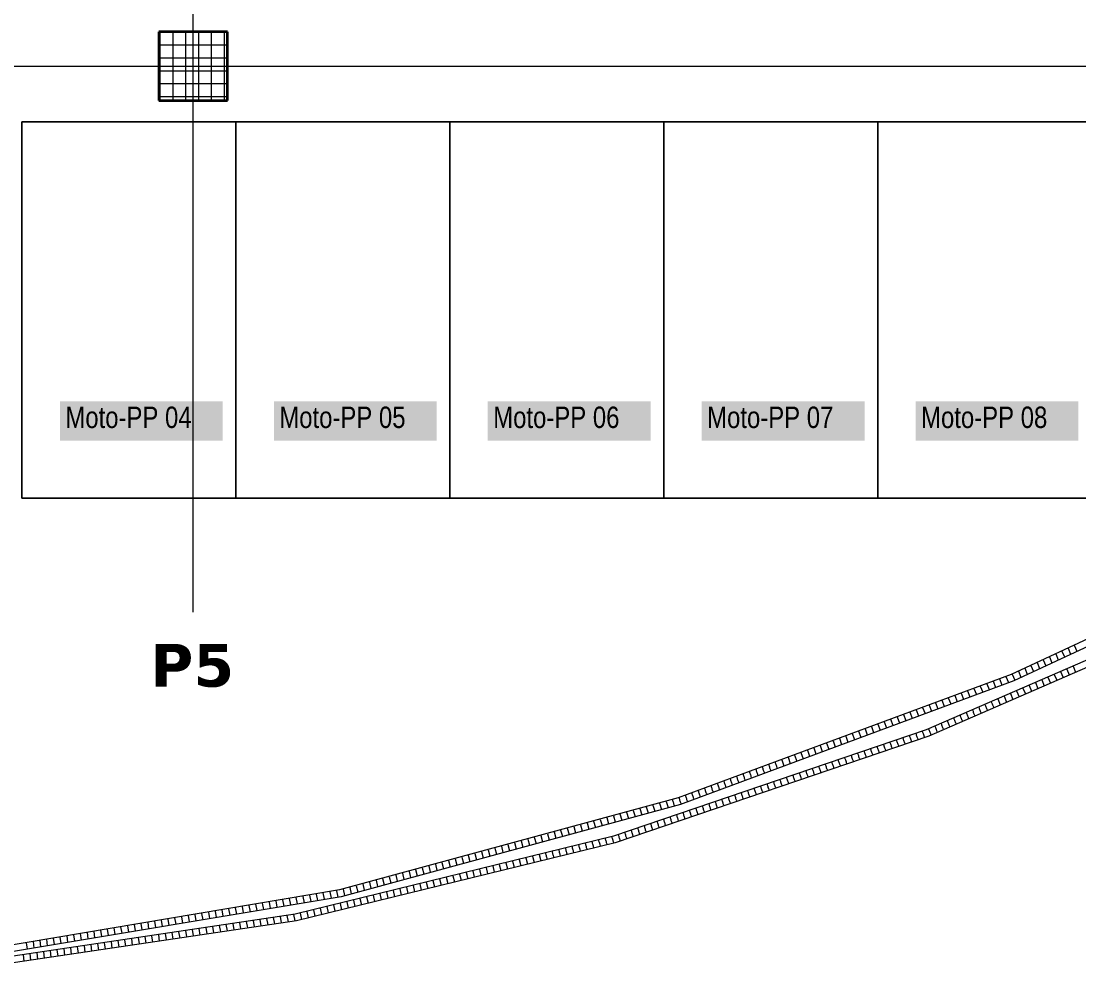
# Model space of a CAD drawing. Extents: x -882 to 613, y -179 to 366.
# Drawn here: x -302.5 to -178.9, y 67.9 to 178.6 of the extents above; entities that cross this region are included whole.
import ezdxf
from ezdxf.lldxf.tags import DXFTag

# ---------------------------------------------------------------- set-up
doc = ezdxf.new("R2010")
doc.units = 0
doc.layers.get('0').update_dxf_attribs({"lineweight": 13})
for name, color, linetype, lineweight in [('C-PRKG-____-IDEN', 7, 'Continuous', 5), ('C-PRKG-____-OTLN', 7, 'Continuous', 9), ('S-COLS-____-MCUT', 7, 'Continuous', 35), ('S-COLS-____-OTLN', 7, 'Continuous', 9), ('S-GRID-____-OTLN', 7, 'Continuous', 5)]:
    doc.layers.add(name, color=color, linetype=linetype, lineweight=lineweight)
doc.layers.add('EL01_WAN_Röhre', color=7, linetype='Continuous', lineweight=13, true_color=0xff6666)
doc.layers.add('S-GRID-____-IDEN', color=7, linetype='Continuous', lineweight=9, true_color=0x5555aa)
doc.styles.get("Standard").update_dxf_attribs({"font": 'arial.ttf'})
tags = doc.linetypes.add('_Rasterlinie_', pattern=[0.375, 0.2, -0.05, 0.075, -0.05]).pattern_tags.tags
tags[10:11] = [DXFTag(74, 4), DXFTag(75, 0), DXFTag(340, '0'), DXFTag(46, 1.0), DXFTag(50, 0.0), DXFTag(44, 0.0), DXFTag(45, 0.0)]
tags[8:9] = [DXFTag(74, 4), DXFTag(75, 0), DXFTag(340, '0'), DXFTag(46, 1.0), DXFTag(50, 0.0), DXFTag(44, 0.0), DXFTag(45, 0.0)]
tags[6:7] = [DXFTag(74, 4), DXFTag(75, 0), DXFTag(340, '0'), DXFTag(46, 1.0), DXFTag(50, 0.0), DXFTag(44, 0.0), DXFTag(45, 0.0)]
tags[4:5] = [DXFTag(74, 4), DXFTag(75, 0), DXFTag(340, '0'), DXFTag(46, 1.0), DXFTag(50, 0.0), DXFTag(44, 0.0), DXFTag(45, 0.0)]

# ---------------------------------------------------------------- blocks, each defined once
blk = doc.blocks.new('Referenz-A0UJ2JE1XE', base_point=(-855.98, -164.75))
at = {"layer": 'C-PRKG-____-IDEN', "color": 7, "linetype": 'Continuous', "ltscale": 0.13, "true_color": 0xffffff}
for points in [[(-297.93, 129.61), (-278.91, 129.61), (-297.93, 134.2)], [(-278.91, 129.61), (-297.93, 134.2), (-278.91, 134.2)], [(-272.93, 129.61), (-253.91, 129.61), (-272.93, 134.2)], [(-253.91, 129.61), (-272.93, 134.2), (-253.91, 134.2)], [(-247.93, 129.61), (-228.91, 129.61), (-247.93, 134.2)], [(-228.91, 129.61), (-247.93, 134.2), (-228.91, 134.2)], [(-222.93, 129.61), (-203.91, 129.61), (-222.93, 134.2)], [(-203.91, 129.61), (-222.93, 134.2), (-203.91, 134.2)], [(-197.93, 129.61), (-178.91, 129.61), (-197.93, 134.2)], [(-178.91, 129.61), (-197.93, 134.2), (-178.91, 134.2)]]:
    blk.add_solid(points, dxfattribs=at)
at = {"layer": 'C-PRKG-____-OTLN', "color": 0, "linetype": 'Continuous', "ltscale": 0.13}
for p, q in [((-277.37, 166.87), (-302.37, 166.87)), ((-302.37, 166.87), (-277.37, 166.87)), ((-302.37, 166.87), (-302.37, 166.86)), ((-302.37, 166.86), (-302.37, 122.87)), ((-277.37, 166.86), (-302.37, 166.86)), ((-302.37, 166.86), (-302.37, 122.87)), ((-302.37, 122.87), (-302.37, 166.86)), ((-252.37, 166.87), (-277.37, 166.87)), ((-277.37, 166.87), (-252.37, 166.87)), ((-277.37, 166.87), (-277.37, 166.86)), ((-277.37, 166.86), (-277.37, 166.87)), ((-277.37, 166.86), (-277.37, 122.87)), ((-252.37, 166.86), (-277.37, 166.86)), ((-277.37, 166.86), (-277.37, 122.87)), ((-277.37, 122.87), (-277.37, 166.86)), ((-277.37, 166.86), (-277.37, 122.87)), ((-277.37, 122.87), (-277.37, 166.86)), ((-277.37, 166.86), (-277.37, 122.87)), ((-227.37, 166.87), (-252.37, 166.87)), ((-252.37, 166.87), (-227.37, 166.87)), ((-252.37, 166.87), (-252.37, 166.86)), ((-252.37, 166.86), (-252.37, 166.87)), ((-252.37, 166.86), (-252.37, 122.87)), ((-227.37, 166.86), (-252.37, 166.86)), ((-252.37, 166.86), (-252.37, 122.87)), ((-252.37, 122.87), (-252.37, 166.86)), ((-252.37, 166.86), (-252.37, 122.87)), ((-252.37, 122.87), (-252.37, 166.86)), ((-252.37, 166.86), (-252.37, 122.87)), ((-202.37, 166.87), (-227.37, 166.87)), ((-227.37, 166.87), (-202.37, 166.87)), ((-227.37, 166.87), (-227.37, 166.86)), ((-227.37, 166.86), (-227.37, 166.87)), ((-227.37, 166.86), (-227.37, 122.87)), ((-202.37, 166.86), (-227.37, 166.86)), ((-227.37, 166.86), (-227.37, 122.87)), ((-227.37, 122.87), (-227.37, 166.86)), ((-227.37, 166.86), (-227.37, 122.87)), ((-227.37, 122.87), (-227.37, 166.86)), ((-227.37, 166.86), (-227.37, 122.87)), ((-177.37, 166.87), (-202.37, 166.87)), ((-202.37, 166.87), (-177.37, 166.87)), ((-202.37, 166.87), (-202.37, 166.86)), ((-202.37, 166.86), (-202.37, 166.87)), ((-202.37, 166.86), (-202.37, 122.87)), ((-177.37, 166.86), (-202.37, 166.86)), ((-202.37, 166.86), (-202.37, 122.87)), ((-202.37, 122.87), (-202.37, 166.86)), ((-202.37, 166.86), (-202.37, 122.87)), ((-202.37, 122.87), (-202.37, 166.86)), ((-202.37, 166.86), (-202.37, 122.87)), ((-277.37, 122.87), (-302.37, 122.87)), ((-302.37, 122.87), (-277.37, 122.87)), ((-277.37, 122.87), (-302.37, 122.87)), ((-302.37, 122.87), (-302.37, 122.87)), ((-252.37, 122.87), (-277.37, 122.87)), ((-277.37, 122.87), (-252.37, 122.87)), ((-252.37, 122.87), (-277.37, 122.87)), ((-277.37, 122.87), (-277.37, 122.87)), ((-277.37, 122.87), (-277.37, 122.87)), ((-227.37, 122.87), (-252.37, 122.87)), ((-252.37, 122.87), (-227.37, 122.87)), ((-227.37, 122.87), (-252.37, 122.87)), ((-252.37, 122.87), (-252.37, 122.87)), ((-252.37, 122.87), (-252.37, 122.87)), ((-202.37, 122.87), (-227.37, 122.87)), ((-227.37, 122.87), (-202.37, 122.87)), ((-202.37, 122.87), (-227.37, 122.87)), ((-227.37, 122.87), (-227.37, 122.87)), ((-227.37, 122.87), (-227.37, 122.87)), ((-177.37, 122.87), (-202.37, 122.87)), ((-202.37, 122.87), (-177.37, 122.87)), ((-177.37, 122.87), (-202.37, 122.87)), ((-202.37, 122.87), (-202.37, 122.87)), ((-202.37, 122.87), (-202.37, 122.87))]:
    blk.add_line(p, q, dxfattribs=at)
at = {"layer": 'S-COLS-____-MCUT', "color": 0, "linetype": 'Continuous', "ltscale": 0.35}
for p, q in [((-278.37, 177.36), (-286.37, 177.36)), ((-286.37, 177.36), (-286.37, 169.36)), ((-278.37, 169.36), (-278.37, 177.36)), ((-286.37, 169.36), (-278.37, 169.36))]:
    blk.add_line(p, q, dxfattribs=at)
at = {"layer": 'S-COLS-____-OTLN', "color": 0, "linetype": 'Continuous', "ltscale": 0.13}
for p, q in [((-286.37, 177.33), (-278.37, 177.33)), ((-286.21, 169.36), (-286.21, 177.36)), ((-284.71, 169.36), (-284.71, 177.36)), ((-283.21, 169.36), (-283.21, 177.36)), ((-281.71, 169.36), (-281.71, 177.36)), ((-280.21, 169.36), (-280.21, 177.36)), ((-278.71, 169.36), (-278.71, 177.36)), ((-286.37, 175.83), (-278.37, 175.83)), ((-286.37, 174.33), (-278.37, 174.33)), ((-286.37, 172.83), (-278.37, 172.83)), ((-286.37, 171.33), (-278.37, 171.33)), ((-286.37, 169.83), (-278.37, 169.83))]:
    blk.add_line(p, q, dxfattribs=at)
at = {"layer": 'S-GRID-____-OTLN', "color": 0, "linetype": '_Rasterlinie_', "ltscale": 0.13}
for p, q in [((-282.37, 109.57), (-282.37, 354.65)), ((-855.98, 173.36), (368.1, 173.36))]:
    blk.add_line(p, q, dxfattribs=at)
at = {"layer": 'C-PRKG-____-IDEN', "color": 0, "linetype": 'Continuous', "ltscale": 0.13, "char_height": 2.5, "attachment_point": 1}
for s, insert in [('{\\W0.8;\\fArial;Moto-PP 04}', (-297.3, 133.58)), ('{\\W0.8;\\fArial;Moto-PP 05}', (-272.3, 133.58)), ('{\\W0.8;\\fArial;Moto-PP 06}', (-247.3, 133.58)), ('{\\W0.8;\\fArial;Moto-PP 07}', (-222.3, 133.58)), ('{\\W0.8;\\fArial;Moto-PP 08}', (-197.3, 133.58))]:
    blk.add_mtext(s, dxfattribs=dict(at, insert=insert))
at = {"layer": 'S-GRID-____-IDEN', "color": 0, "linetype": 'Continuous', "lineweight": 5, "ltscale": 0.13, "insert": (-287.37, 105.86), "char_height": 5, "attachment_point": 1}
blk.add_mtext('{\\fVerdana|b1|i0;P5}', dxfattribs=at)
blk = doc.blocks.new('Flexrohr-A0UJ2JGBXE', base_point=(-346.19, 65.98))
at = {"color": 0, "linetype": 'ByBlock', "lineweight": -2, "ltscale": 0.13}
for p, q in [((-160.9, 111.37), (-196.7, 95.81)), ((-160.56, 110.65), (-196.41, 95.06)), ((-181.01, 102.61), (-180.71, 101.92)), ((-180.28, 102.92), (-179.98, 102.23)), ((-179.54, 103.24), (-179.24, 102.55)), ((-183.2, 101.65), (-182.91, 100.96)), ((-182.47, 101.97), (-182.18, 101.28)), ((-181.74, 102.29), (-181.44, 101.6)), ((-186.13, 100.38), (-185.84, 99.68)), ((-185.4, 100.7), (-185.11, 100)), ((-184.67, 101.01), (-184.38, 100.32)), ((-183.94, 101.33), (-183.64, 100.64)), ((-189.05, 99.05), (-189.07, 99.1)), ((-189.03, 98.98), (-189.05, 99.05)), ((-189, 98.9), (-189.03, 98.98)), ((-188.96, 98.8), (-189, 98.9)), ((-188.33, 99.42), (-188.04, 98.73)), ((-187.6, 99.74), (-187.31, 99.05)), ((-186.86, 100.06), (-186.58, 99.36)), ((-191.98, 97.78), (-192, 97.83)), ((-191.96, 97.71), (-191.98, 97.78)), ((-191.93, 97.62), (-191.96, 97.71)), ((-191.25, 98.1), (-191.26, 98.15)), ((-191.23, 98.03), (-191.25, 98.1)), ((-191.19, 97.94), (-191.23, 98.03)), ((-191.16, 97.84), (-191.19, 97.94)), ((-191.12, 97.74), (-191.16, 97.84)), ((-191.08, 97.65), (-191.12, 97.74)), ((-190.52, 98.42), (-190.53, 98.46)), ((-190.49, 98.35), (-190.52, 98.42)), ((-190.46, 98.26), (-190.49, 98.35)), ((-190.42, 98.16), (-190.46, 98.26)), ((-190.38, 98.06), (-190.42, 98.16)), ((-190.34, 97.96), (-190.38, 98.06)), ((-190.31, 97.88), (-190.34, 97.96)), ((-190.27, 97.81), (-190.31, 97.88)), ((-190.25, 97.77), (-190.27, 97.81)), ((-189.79, 98.73), (-189.8, 98.78)), ((-189.76, 98.66), (-189.79, 98.73)), ((-189.73, 98.58), (-189.76, 98.66)), ((-189.69, 98.48), (-189.73, 98.58)), ((-189.65, 98.38), (-189.69, 98.48)), ((-189.61, 98.28), (-189.65, 98.38)), ((-189.57, 98.2), (-189.61, 98.28)), ((-189.54, 98.13), (-189.57, 98.2)), ((-189.52, 98.09), (-189.54, 98.13)), ((-188.92, 98.7), (-188.96, 98.8)), ((-188.88, 98.6), (-188.92, 98.7)), ((-188.84, 98.52), (-188.88, 98.6)), ((-188.81, 98.45), (-188.84, 98.52)), ((-188.78, 98.4), (-188.81, 98.45)), ((-194.91, 96.51), (-194.92, 96.55)), ((-194.89, 96.43), (-194.91, 96.51)), ((-194.86, 96.35), (-194.89, 96.43)), ((-194.18, 96.82), (-194.19, 96.87)), ((-194.16, 96.75), (-194.18, 96.82)), ((-194.12, 96.67), (-194.16, 96.75)), ((-194.09, 96.57), (-194.12, 96.67)), ((-194.05, 96.47), (-194.09, 96.57)), ((-194.01, 96.37), (-194.05, 96.47)), ((-193.45, 97.14), (-193.46, 97.19)), ((-193.42, 97.07), (-193.45, 97.14)), ((-193.39, 96.98), (-193.42, 97.07)), ((-193.35, 96.89), (-193.39, 96.98)), ((-193.31, 96.79), (-193.35, 96.89)), ((-193.28, 96.69), (-193.31, 96.79)), ((-193.24, 96.6), (-193.28, 96.69)), ((-193.21, 96.54), (-193.24, 96.6)), ((-193.18, 96.49), (-193.21, 96.54)), ((-192.71, 97.46), (-192.73, 97.51)), ((-192.69, 97.39), (-192.71, 97.46)), ((-192.66, 97.3), (-192.69, 97.39)), ((-192.62, 97.21), (-192.66, 97.3)), ((-192.58, 97.1), (-192.62, 97.21)), ((-192.54, 97.01), (-192.58, 97.1)), ((-192.51, 96.92), (-192.54, 97.01)), ((-192.47, 96.86), (-192.51, 96.92)), ((-192.45, 96.81), (-192.47, 96.86)), ((-191.89, 97.52), (-191.93, 97.62)), ((-191.85, 97.42), (-191.89, 97.52)), ((-191.81, 97.33), (-191.85, 97.42)), ((-191.77, 97.24), (-191.81, 97.33)), ((-191.74, 97.17), (-191.77, 97.24)), ((-191.72, 97.13), (-191.74, 97.17)), ((-191.04, 97.56), (-191.08, 97.65)), ((-191.01, 97.49), (-191.04, 97.56)), ((-190.98, 97.45), (-191.01, 97.49)), ((-196.7, 95.81), (-233.26, 83.38)), ((-197.88, 95.33), (-197.89, 95.38)), ((-197.85, 95.26), (-197.88, 95.33)), ((-197.82, 95.17), (-197.85, 95.26)), ((-197.12, 95.59), (-197.14, 95.63)), ((-197.1, 95.51), (-197.12, 95.59)), ((-197.07, 95.43), (-197.1, 95.51)), ((-197.03, 95.33), (-197.07, 95.43)), ((-196.99, 95.23), (-197.03, 95.33)), ((-196.95, 95.13), (-196.99, 95.23)), ((-196.38, 95.87), (-196.39, 95.92)), ((-196.35, 95.8), (-196.38, 95.87)), ((-196.32, 95.71), (-196.35, 95.8)), ((-196.29, 95.61), (-196.32, 95.71)), ((-196.25, 95.51), (-196.29, 95.61)), ((-196.21, 95.41), (-196.25, 95.51)), ((-196.17, 95.33), (-196.21, 95.41)), ((-196.14, 95.26), (-196.17, 95.33)), ((-196.12, 95.22), (-196.14, 95.26)), ((-195.64, 96.19), (-195.66, 96.24)), ((-195.62, 96.12), (-195.64, 96.19)), ((-195.59, 96.03), (-195.62, 96.12)), ((-195.55, 95.93), (-195.59, 96.03)), ((-195.51, 95.83), (-195.55, 95.93)), ((-195.47, 95.73), (-195.51, 95.83)), ((-195.44, 95.65), (-195.47, 95.73)), ((-195.41, 95.58), (-195.44, 95.65)), ((-195.38, 95.54), (-195.41, 95.58)), ((-194.82, 96.25), (-194.86, 96.35)), ((-194.78, 96.15), (-194.82, 96.25)), ((-194.74, 96.05), (-194.78, 96.15)), ((-194.7, 95.97), (-194.74, 96.05)), ((-194.67, 95.9), (-194.7, 95.97)), ((-194.65, 95.85), (-194.67, 95.9)), ((-193.97, 96.29), (-194.01, 96.37)), ((-193.94, 96.22), (-193.97, 96.29)), ((-193.92, 96.17), (-193.94, 96.22)), ((-196.41, 95.06), (-233.03, 82.61)), ((-201.66, 94.04), (-201.67, 94.09)), ((-201.63, 93.97), (-201.66, 94.04)), ((-201.6, 93.89), (-201.63, 93.97)), ((-200.9, 94.3), (-200.91, 94.35)), ((-200.88, 94.23), (-200.9, 94.3)), ((-200.85, 94.14), (-200.88, 94.23)), ((-200.81, 94.04), (-200.85, 94.14)), ((-200.77, 93.94), (-200.81, 94.04)), ((-200.74, 93.85), (-200.77, 93.94)), ((-200.14, 94.56), (-200.16, 94.61)), ((-200.12, 94.49), (-200.14, 94.56)), ((-200.09, 94.4), (-200.12, 94.49)), ((-200.06, 94.3), (-200.09, 94.4)), ((-200.02, 94.2), (-200.06, 94.3)), ((-199.98, 94.1), (-200.02, 94.2)), ((-199.94, 94.02), (-199.98, 94.1)), ((-199.91, 93.95), (-199.94, 94.02)), ((-199.89, 93.9), (-199.91, 93.95)), ((-199.39, 94.82), (-199.4, 94.86)), ((-199.37, 94.74), (-199.39, 94.82)), ((-199.34, 94.66), (-199.37, 94.74)), ((-199.3, 94.56), (-199.34, 94.66)), ((-199.26, 94.46), (-199.3, 94.56)), ((-199.22, 94.36), (-199.26, 94.46)), ((-199.19, 94.27), (-199.22, 94.36)), ((-199.16, 94.21), (-199.19, 94.27)), ((-199.14, 94.16), (-199.16, 94.21)), ((-198.63, 95.07), (-198.65, 95.12)), ((-198.61, 95), (-198.63, 95.07)), ((-198.58, 94.91), (-198.61, 95)), ((-198.54, 94.82), (-198.58, 94.91)), ((-198.51, 94.71), (-198.54, 94.82)), ((-198.47, 94.62), (-198.51, 94.71)), ((-198.43, 94.53), (-198.47, 94.62)), ((-198.4, 94.46), (-198.43, 94.53)), ((-198.38, 94.42), (-198.4, 94.46)), ((-197.79, 95.07), (-197.82, 95.17)), ((-197.75, 94.97), (-197.79, 95.07)), ((-197.71, 94.87), (-197.75, 94.97)), ((-197.67, 94.79), (-197.71, 94.87)), ((-197.64, 94.72), (-197.67, 94.79)), ((-197.62, 94.68), (-197.64, 94.72)), ((-196.92, 95.05), (-196.95, 95.13)), ((-196.89, 94.98), (-196.92, 95.05)), ((-196.86, 94.93), (-196.89, 94.98)), ((-205.43, 92.76), (-205.45, 92.81)), ((-205.41, 92.69), (-205.43, 92.76)), ((-204.68, 93.02), (-204.69, 93.07)), ((-204.66, 92.95), (-204.68, 93.02)), ((-204.63, 92.86), (-204.66, 92.95)), ((-204.59, 92.76), (-204.63, 92.86)), ((-204.56, 92.66), (-204.59, 92.76)), ((-203.92, 93.27), (-203.94, 93.32)), ((-203.9, 93.2), (-203.92, 93.27)), ((-203.87, 93.11), (-203.9, 93.2)), ((-203.84, 93.02), (-203.87, 93.11)), ((-203.8, 92.91), (-203.84, 93.02)), ((-203.76, 92.82), (-203.8, 92.91)), ((-203.73, 92.73), (-203.76, 92.82)), ((-203.7, 92.66), (-203.73, 92.73)), ((-203.17, 93.53), (-203.18, 93.58)), ((-203.15, 93.46), (-203.17, 93.53)), ((-203.12, 93.37), (-203.15, 93.46)), ((-203.08, 93.27), (-203.12, 93.37)), ((-203.04, 93.17), (-203.08, 93.27)), ((-203.01, 93.07), (-203.04, 93.17)), ((-202.97, 92.99), (-203.01, 93.07)), ((-202.94, 92.92), (-202.97, 92.99)), ((-202.92, 92.87), (-202.94, 92.92)), ((-202.41, 93.79), (-202.42, 93.84)), ((-202.39, 93.72), (-202.41, 93.79)), ((-202.36, 93.63), (-202.39, 93.72)), ((-202.33, 93.53), (-202.36, 93.63)), ((-202.29, 93.43), (-202.33, 93.53)), ((-202.25, 93.33), (-202.29, 93.43)), ((-202.21, 93.25), (-202.25, 93.33)), ((-202.18, 93.18), (-202.21, 93.25)), ((-202.16, 93.13), (-202.18, 93.18)), ((-201.57, 93.79), (-201.6, 93.89)), ((-201.53, 93.69), (-201.57, 93.79)), ((-201.49, 93.59), (-201.53, 93.69)), ((-201.46, 93.5), (-201.49, 93.59)), ((-201.43, 93.43), (-201.46, 93.5)), ((-201.41, 93.39), (-201.43, 93.43)), ((-200.7, 93.76), (-200.74, 93.85)), ((-200.67, 93.69), (-200.7, 93.76)), ((-200.65, 93.65), (-200.67, 93.69)), ((-209.21, 91.48), (-209.23, 91.53)), ((-209.19, 91.4), (-209.21, 91.48)), ((-208.46, 91.73), (-208.47, 91.78)), ((-208.44, 91.66), (-208.46, 91.73)), ((-208.41, 91.57), (-208.44, 91.66)), ((-208.37, 91.47), (-208.41, 91.57)), ((-208.34, 91.37), (-208.37, 91.47)), ((-207.7, 91.99), (-207.71, 92.04)), ((-207.68, 91.92), (-207.7, 91.99)), ((-207.65, 91.83), (-207.68, 91.92)), ((-207.62, 91.73), (-207.65, 91.83)), ((-207.58, 91.63), (-207.62, 91.73)), ((-207.55, 91.53), (-207.58, 91.63)), ((-207.51, 91.45), (-207.55, 91.53)), ((-206.95, 92.25), (-206.96, 92.3)), ((-206.93, 92.18), (-206.95, 92.25)), ((-206.9, 92.09), (-206.93, 92.18)), ((-206.86, 91.99), (-206.9, 92.09)), ((-206.83, 91.89), (-206.86, 91.99)), ((-206.79, 91.79), (-206.83, 91.89)), ((-206.75, 91.7), (-206.79, 91.79)), ((-206.73, 91.63), (-206.75, 91.7)), ((-206.7, 91.59), (-206.73, 91.63)), ((-206.19, 92.5), (-206.2, 92.55)), ((-206.17, 92.43), (-206.19, 92.5)), ((-206.14, 92.34), (-206.17, 92.43)), ((-206.11, 92.25), (-206.14, 92.34)), ((-206.07, 92.14), (-206.11, 92.25)), ((-206.03, 92.05), (-206.07, 92.14)), ((-206, 91.96), (-206.03, 92.05)), ((-205.97, 91.89), (-206, 91.96)), ((-205.95, 91.85), (-205.97, 91.89)), ((-205.38, 92.6), (-205.41, 92.69)), ((-205.35, 92.5), (-205.38, 92.6)), ((-205.31, 92.4), (-205.35, 92.5)), ((-205.28, 92.3), (-205.31, 92.4)), ((-205.24, 92.22), (-205.28, 92.3)), ((-205.21, 92.15), (-205.24, 92.22)), ((-205.19, 92.1), (-205.21, 92.15)), ((-204.52, 92.56), (-204.56, 92.66)), ((-204.48, 92.47), (-204.52, 92.56)), ((-204.46, 92.41), (-204.48, 92.47)), ((-204.43, 92.36), (-204.46, 92.41)), ((-203.68, 92.62), (-203.7, 92.66)), ((-212.99, 90.19), (-213, 90.24)), ((-212.24, 90.45), (-212.25, 90.5)), ((-212.22, 90.38), (-212.24, 90.45)), ((-212.19, 90.29), (-212.22, 90.38)), ((-212.16, 90.19), (-212.19, 90.29)), ((-211.48, 90.71), (-211.49, 90.75)), ((-211.46, 90.63), (-211.48, 90.71)), ((-211.43, 90.55), (-211.46, 90.63)), ((-211.4, 90.45), (-211.43, 90.55)), ((-211.36, 90.34), (-211.4, 90.45)), ((-211.33, 90.25), (-211.36, 90.34)), ((-211.3, 90.16), (-211.33, 90.25)), ((-210.72, 90.96), (-210.74, 91.01)), ((-210.7, 90.89), (-210.72, 90.96)), ((-210.68, 90.8), (-210.7, 90.89)), ((-210.64, 90.7), (-210.68, 90.8)), ((-210.61, 90.6), (-210.64, 90.7)), ((-210.57, 90.5), (-210.61, 90.6)), ((-210.54, 90.42), (-210.57, 90.5)), ((-210.51, 90.35), (-210.54, 90.42)), ((-210.49, 90.3), (-210.51, 90.35)), ((-209.97, 91.22), (-209.98, 91.27)), ((-209.95, 91.15), (-209.97, 91.22)), ((-209.92, 91.06), (-209.95, 91.15)), ((-209.89, 90.96), (-209.92, 91.06)), ((-209.85, 90.86), (-209.89, 90.96)), ((-209.82, 90.76), (-209.85, 90.86)), ((-209.78, 90.67), (-209.82, 90.76)), ((-209.75, 90.6), (-209.78, 90.67)), ((-209.73, 90.56), (-209.75, 90.6)), ((-209.16, 91.32), (-209.19, 91.4)), ((-209.13, 91.22), (-209.16, 91.32)), ((-209.09, 91.12), (-209.13, 91.22)), ((-209.06, 91.02), (-209.09, 91.12)), ((-209.03, 90.93), (-209.06, 91.02)), ((-209, 90.86), (-209.03, 90.93)), ((-208.97, 90.82), (-209, 90.86)), ((-208.3, 91.27), (-208.34, 91.37)), ((-208.27, 91.19), (-208.3, 91.27)), ((-208.24, 91.12), (-208.27, 91.19)), ((-208.22, 91.07), (-208.24, 91.12)), ((-207.48, 91.38), (-207.51, 91.45)), ((-207.46, 91.33), (-207.48, 91.38)), ((-216.02, 89.16), (-216.03, 89.21)), ((-216, 89.09), (-216.02, 89.16)), ((-215.97, 89), (-216, 89.09)), ((-215.94, 88.9), (-215.97, 89)), ((-215.26, 89.42), (-215.27, 89.47)), ((-215.24, 89.35), (-215.26, 89.42)), ((-215.21, 89.26), (-215.24, 89.35)), ((-215.18, 89.16), (-215.21, 89.26)), ((-215.15, 89.06), (-215.18, 89.16)), ((-215.11, 88.96), (-215.15, 89.06)), ((-214.5, 89.68), (-214.52, 89.73)), ((-214.48, 89.61), (-214.5, 89.68)), ((-214.46, 89.52), (-214.48, 89.61)), ((-214.42, 89.42), (-214.46, 89.52)), ((-214.39, 89.32), (-214.42, 89.42)), ((-214.35, 89.22), (-214.39, 89.32)), ((-214.32, 89.13), (-214.35, 89.22)), ((-214.29, 89.06), (-214.32, 89.13)), ((-214.27, 89.02), (-214.29, 89.06)), ((-213.75, 89.93), (-213.76, 89.98)), ((-213.73, 89.86), (-213.75, 89.93)), ((-213.7, 89.77), (-213.73, 89.86)), ((-213.67, 89.68), (-213.7, 89.77)), ((-213.63, 89.57), (-213.67, 89.68)), ((-213.6, 89.47), (-213.63, 89.57)), ((-213.57, 89.39), (-213.6, 89.47)), ((-213.54, 89.32), (-213.57, 89.39)), ((-213.52, 89.27), (-213.54, 89.32)), ((-212.97, 90.12), (-212.99, 90.19)), ((-212.94, 90.03), (-212.97, 90.12)), ((-212.91, 89.93), (-212.94, 90.03)), ((-212.88, 89.83), (-212.91, 89.93)), ((-212.84, 89.73), (-212.88, 89.83)), ((-212.81, 89.64), (-212.84, 89.73)), ((-212.78, 89.58), (-212.81, 89.64)), ((-212.76, 89.53), (-212.78, 89.58)), ((-212.12, 90.09), (-212.16, 90.19)), ((-212.08, 89.99), (-212.12, 90.09)), ((-212.05, 89.9), (-212.08, 89.99)), ((-212.02, 89.83), (-212.05, 89.9)), ((-212, 89.79), (-212.02, 89.83)), ((-211.27, 90.09), (-211.3, 90.16)), ((-211.25, 90.04), (-211.27, 90.09)), ((-219.79, 87.88), (-219.8, 87.93)), ((-219.77, 87.81), (-219.79, 87.88)), ((-219.75, 87.72), (-219.77, 87.81)), ((-219.04, 88.14), (-219.05, 88.19)), ((-219.02, 88.07), (-219.04, 88.14)), ((-218.99, 87.98), (-219.02, 88.07)), ((-218.96, 87.88), (-218.99, 87.98)), ((-218.93, 87.77), (-218.96, 87.88)), ((-218.89, 87.67), (-218.93, 87.77)), ((-218.28, 88.39), (-218.29, 88.44)), ((-218.26, 88.32), (-218.28, 88.39)), ((-218.24, 88.23), (-218.26, 88.32)), ((-218.21, 88.13), (-218.24, 88.23)), ((-218.17, 88.03), (-218.21, 88.13)), ((-218.14, 87.93), (-218.17, 88.03)), ((-218.11, 87.84), (-218.14, 87.93)), ((-218.08, 87.78), (-218.11, 87.84)), ((-218.06, 87.73), (-218.08, 87.78)), ((-217.53, 88.65), (-217.54, 88.7)), ((-217.51, 88.58), (-217.53, 88.65)), ((-217.48, 88.49), (-217.51, 88.58)), ((-217.45, 88.39), (-217.48, 88.49)), ((-217.42, 88.29), (-217.45, 88.39)), ((-217.38, 88.19), (-217.42, 88.29)), ((-217.35, 88.1), (-217.38, 88.19)), ((-217.32, 88.03), (-217.35, 88.1)), ((-217.3, 87.99), (-217.32, 88.03)), ((-216.77, 88.91), (-216.78, 88.96)), ((-216.75, 88.84), (-216.77, 88.91)), ((-216.72, 88.75), (-216.75, 88.84)), ((-216.69, 88.65), (-216.72, 88.75)), ((-216.66, 88.54), (-216.69, 88.65)), ((-216.62, 88.45), (-216.66, 88.54)), ((-216.59, 88.36), (-216.62, 88.45)), ((-216.56, 88.29), (-216.59, 88.36)), ((-216.54, 88.24), (-216.56, 88.29)), ((-215.9, 88.8), (-215.94, 88.9)), ((-215.87, 88.7), (-215.9, 88.8)), ((-215.84, 88.62), (-215.87, 88.7)), ((-215.81, 88.55), (-215.84, 88.62)), ((-215.79, 88.5), (-215.81, 88.55)), ((-215.08, 88.87), (-215.11, 88.96)), ((-215.05, 88.8), (-215.08, 88.87)), ((-215.03, 88.76), (-215.05, 88.8)), ((-223.57, 86.6), (-223.58, 86.65)), ((-223.55, 86.52), (-223.57, 86.6)), ((-222.82, 86.85), (-222.83, 86.9)), ((-222.8, 86.78), (-222.82, 86.85)), ((-222.77, 86.69), (-222.8, 86.78)), ((-222.74, 86.59), (-222.77, 86.69)), ((-222.71, 86.49), (-222.74, 86.59)), ((-222.06, 87.11), (-222.07, 87.16)), ((-222.04, 87.04), (-222.06, 87.11)), ((-222.02, 86.95), (-222.04, 87.04)), ((-221.99, 86.85), (-222.02, 86.95)), ((-221.95, 86.75), (-221.99, 86.85)), ((-221.92, 86.65), (-221.95, 86.75)), ((-221.89, 86.56), (-221.92, 86.65)), ((-221.86, 86.49), (-221.89, 86.56)), ((-221.31, 87.37), (-221.32, 87.42)), ((-221.29, 87.29), (-221.31, 87.37)), ((-221.26, 87.21), (-221.29, 87.29)), ((-221.23, 87.11), (-221.26, 87.21)), ((-221.2, 87), (-221.23, 87.11)), ((-221.16, 86.9), (-221.2, 87)), ((-221.13, 86.82), (-221.16, 86.9)), ((-221.11, 86.75), (-221.13, 86.82)), ((-221.09, 86.7), (-221.11, 86.75)), ((-220.55, 87.62), (-220.56, 87.67)), ((-220.53, 87.55), (-220.55, 87.62)), ((-220.5, 87.46), (-220.53, 87.55)), ((-220.47, 87.36), (-220.5, 87.46)), ((-220.44, 87.26), (-220.47, 87.36)), ((-220.41, 87.16), (-220.44, 87.26)), ((-220.38, 87.07), (-220.41, 87.16)), ((-220.35, 87), (-220.38, 87.07)), ((-220.33, 86.96), (-220.35, 87)), ((-219.72, 87.62), (-219.75, 87.72)), ((-219.68, 87.52), (-219.72, 87.62)), ((-219.65, 87.42), (-219.68, 87.52)), ((-219.62, 87.33), (-219.65, 87.42)), ((-219.59, 87.26), (-219.62, 87.33)), ((-219.57, 87.21), (-219.59, 87.26)), ((-218.86, 87.59), (-218.89, 87.67)), ((-218.84, 87.52), (-218.86, 87.59)), ((-218.81, 87.47), (-218.84, 87.52)), ((-227.35, 85.31), (-227.36, 85.36)), ((-227.33, 85.24), (-227.35, 85.31)), ((-226.6, 85.57), (-226.61, 85.62)), ((-226.58, 85.5), (-226.6, 85.57)), ((-226.55, 85.41), (-226.58, 85.5)), ((-226.52, 85.31), (-226.55, 85.41)), ((-226.49, 85.2), (-226.52, 85.31)), ((-225.84, 85.83), (-225.85, 85.87)), ((-225.82, 85.75), (-225.84, 85.83)), ((-225.8, 85.66), (-225.82, 85.75)), ((-225.77, 85.56), (-225.8, 85.66)), ((-225.74, 85.46), (-225.77, 85.56)), ((-225.7, 85.36), (-225.74, 85.46)), ((-225.67, 85.27), (-225.7, 85.36)), ((-225.08, 86.08), (-225.09, 86.13)), ((-225.07, 86.01), (-225.08, 86.08)), ((-225.04, 85.92), (-225.07, 86.01)), ((-225.01, 85.82), (-225.04, 85.92)), ((-224.98, 85.72), (-225.01, 85.82)), ((-224.95, 85.62), (-224.98, 85.72)), ((-224.92, 85.53), (-224.95, 85.62)), ((-224.89, 85.46), (-224.92, 85.53)), ((-224.87, 85.41), (-224.89, 85.46)), ((-224.33, 86.34), (-224.34, 86.39)), ((-224.31, 86.27), (-224.33, 86.34)), ((-224.28, 86.18), (-224.31, 86.27)), ((-224.26, 86.08), (-224.28, 86.18)), ((-224.22, 85.97), (-224.26, 86.08)), ((-224.19, 85.87), (-224.22, 85.97)), ((-224.16, 85.79), (-224.19, 85.87)), ((-224.13, 85.72), (-224.16, 85.79)), ((-224.11, 85.67), (-224.13, 85.72)), ((-223.53, 86.43), (-223.55, 86.52)), ((-223.5, 86.33), (-223.53, 86.43)), ((-223.47, 86.23), (-223.5, 86.33)), ((-223.43, 86.13), (-223.47, 86.23)), ((-223.4, 86.04), (-223.43, 86.13)), ((-223.38, 85.97), (-223.4, 86.04)), ((-223.36, 85.93), (-223.38, 85.97)), ((-222.68, 86.39), (-222.71, 86.49)), ((-222.65, 86.3), (-222.68, 86.39)), ((-222.62, 86.23), (-222.65, 86.3)), ((-222.6, 86.19), (-222.62, 86.23)), ((-221.84, 86.44), (-221.86, 86.49)), ((-231.13, 84.03), (-231.14, 84.08)), ((-230.37, 84.28), (-230.38, 84.33)), ((-230.36, 84.21), (-230.37, 84.28)), ((-230.33, 84.12), (-230.36, 84.21)), ((-230.3, 84.02), (-230.33, 84.12)), ((-229.62, 84.54), (-229.63, 84.59)), ((-229.6, 84.47), (-229.62, 84.54)), ((-229.58, 84.38), (-229.6, 84.47)), ((-229.55, 84.28), (-229.58, 84.38)), ((-229.52, 84.17), (-229.55, 84.28)), ((-229.49, 84.08), (-229.52, 84.17)), ((-229.46, 83.99), (-229.49, 84.08)), ((-228.86, 84.8), (-228.87, 84.85)), ((-228.85, 84.73), (-228.86, 84.8)), ((-228.82, 84.64), (-228.85, 84.73)), ((-228.79, 84.54), (-228.82, 84.64)), ((-228.76, 84.43), (-228.79, 84.54)), ((-228.73, 84.33), (-228.76, 84.43)), ((-228.7, 84.24), (-228.73, 84.33)), ((-228.67, 84.17), (-228.7, 84.24)), ((-228.65, 84.13), (-228.67, 84.17)), ((-228.11, 85.05), (-228.12, 85.1)), ((-228.09, 84.98), (-228.11, 85.05)), ((-228.06, 84.89), (-228.09, 84.98)), ((-228.04, 84.79), (-228.06, 84.89)), ((-228, 84.69), (-228.04, 84.79)), ((-227.97, 84.59), (-228, 84.69)), ((-227.94, 84.5), (-227.97, 84.59)), ((-227.92, 84.43), (-227.94, 84.5)), ((-227.9, 84.38), (-227.92, 84.43)), ((-227.31, 85.15), (-227.33, 85.24)), ((-227.28, 85.05), (-227.31, 85.15)), ((-227.25, 84.95), (-227.28, 85.05)), ((-227.22, 84.85), (-227.25, 84.95)), ((-227.19, 84.76), (-227.22, 84.85)), ((-227.16, 84.69), (-227.19, 84.76)), ((-227.14, 84.64), (-227.16, 84.69)), ((-226.46, 85.1), (-226.49, 85.2)), ((-226.43, 85.02), (-226.46, 85.1)), ((-226.4, 84.95), (-226.43, 85.02)), ((-226.38, 84.9), (-226.4, 84.95)), ((-225.65, 85.2), (-225.67, 85.27)), ((-225.63, 85.16), (-225.65, 85.2)), ((-233.26, 83.38), (-270.45, 74.28)), ((-234.95, 82.89), (-234.96, 82.94)), ((-234.94, 82.82), (-234.95, 82.89)), ((-234.91, 82.73), (-234.94, 82.82)), ((-234.18, 83.08), (-234.19, 83.13)), ((-234.16, 83.01), (-234.18, 83.08)), ((-234.14, 82.92), (-234.16, 83.01)), ((-234.11, 82.82), (-234.14, 82.92)), ((-234.08, 82.71), (-234.11, 82.82)), ((-233.4, 83.27), (-233.41, 83.32)), ((-233.38, 83.2), (-233.4, 83.27)), ((-233.36, 83.11), (-233.38, 83.2)), ((-233.33, 83.01), (-233.36, 83.11)), ((-233.3, 82.9), (-233.33, 83.01)), ((-233.27, 82.8), (-233.3, 82.9)), ((-232.64, 83.51), (-232.65, 83.56)), ((-232.62, 83.44), (-232.64, 83.51)), ((-232.6, 83.35), (-232.62, 83.44)), ((-232.57, 83.25), (-232.6, 83.35)), ((-232.54, 83.15), (-232.57, 83.25)), ((-232.51, 83.05), (-232.54, 83.15)), ((-232.48, 82.96), (-232.51, 83.05)), ((-232.46, 82.89), (-232.48, 82.96)), ((-232.44, 82.84), (-232.46, 82.89)), ((-231.89, 83.77), (-231.9, 83.82)), ((-231.87, 83.7), (-231.89, 83.77)), ((-231.85, 83.61), (-231.87, 83.7)), ((-231.82, 83.51), (-231.85, 83.61)), ((-231.79, 83.4), (-231.82, 83.51)), ((-231.76, 83.3), (-231.79, 83.4)), ((-231.73, 83.22), (-231.76, 83.3)), ((-231.7, 83.15), (-231.73, 83.22)), ((-231.68, 83.1), (-231.7, 83.15)), ((-231.11, 83.95), (-231.13, 84.03)), ((-231.09, 83.86), (-231.11, 83.95)), ((-231.06, 83.76), (-231.09, 83.86)), ((-231.03, 83.66), (-231.06, 83.76)), ((-231, 83.56), (-231.03, 83.66)), ((-230.97, 83.47), (-231, 83.56)), ((-230.94, 83.4), (-230.97, 83.47)), ((-230.93, 83.36), (-230.94, 83.4)), ((-230.27, 83.92), (-230.3, 84.02)), ((-230.24, 83.82), (-230.27, 83.92)), ((-230.21, 83.73), (-230.24, 83.82)), ((-230.19, 83.66), (-230.21, 83.73)), ((-230.17, 83.61), (-230.19, 83.66)), ((-229.43, 83.92), (-229.46, 83.99)), ((-229.41, 83.87), (-229.43, 83.92)), ((-233.03, 82.61), (-270.29, 73.49)), ((-240.38, 81.56), (-240.39, 81.61)), ((-239.6, 81.75), (-239.61, 81.8)), ((-239.59, 81.68), (-239.6, 81.75)), ((-239.57, 81.59), (-239.59, 81.68)), ((-239.54, 81.49), (-239.57, 81.59)), ((-238.83, 81.94), (-238.84, 81.99)), ((-238.81, 81.87), (-238.83, 81.94)), ((-238.79, 81.78), (-238.81, 81.87)), ((-238.76, 81.68), (-238.79, 81.78)), ((-238.74, 81.57), (-238.76, 81.68)), ((-238.05, 82.13), (-238.06, 82.18)), ((-238.04, 82.06), (-238.05, 82.13)), ((-238.02, 81.97), (-238.04, 82.06)), ((-237.99, 81.87), (-238.02, 81.97)), ((-237.96, 81.76), (-237.99, 81.87)), ((-237.93, 81.66), (-237.96, 81.76)), ((-237.9, 81.57), (-237.93, 81.66)), ((-237.28, 82.32), (-237.29, 82.37)), ((-237.26, 82.25), (-237.28, 82.32)), ((-237.24, 82.16), (-237.26, 82.25)), ((-237.21, 82.06), (-237.24, 82.16)), ((-237.18, 81.95), (-237.21, 82.06)), ((-237.15, 81.85), (-237.18, 81.95)), ((-237.13, 81.76), (-237.15, 81.85)), ((-237.1, 81.69), (-237.13, 81.76)), ((-237.08, 81.65), (-237.1, 81.69)), ((-236.5, 82.51), (-236.51, 82.56)), ((-236.49, 82.44), (-236.5, 82.51)), ((-236.46, 82.35), (-236.49, 82.44)), ((-236.44, 82.25), (-236.46, 82.35)), ((-236.41, 82.14), (-236.44, 82.25)), ((-236.38, 82.04), (-236.41, 82.14)), ((-236.35, 81.95), (-236.38, 82.04)), ((-236.33, 81.88), (-236.35, 81.95)), ((-236.31, 81.84), (-236.33, 81.88)), ((-235.73, 82.7), (-235.74, 82.75)), ((-235.71, 82.63), (-235.73, 82.7)), ((-235.69, 82.54), (-235.71, 82.63)), ((-235.66, 82.44), (-235.69, 82.54)), ((-235.63, 82.33), (-235.66, 82.44)), ((-235.6, 82.23), (-235.63, 82.33)), ((-235.57, 82.14), (-235.6, 82.23)), ((-235.55, 82.07), (-235.57, 82.14)), ((-235.53, 82.03), (-235.55, 82.07)), ((-234.89, 82.63), (-234.91, 82.73)), ((-234.86, 82.52), (-234.89, 82.63)), ((-234.82, 82.42), (-234.86, 82.52)), ((-234.8, 82.33), (-234.82, 82.42)), ((-234.77, 82.26), (-234.8, 82.33)), ((-234.75, 82.22), (-234.77, 82.26)), ((-234.05, 82.61), (-234.08, 82.71)), ((-234.02, 82.52), (-234.05, 82.61)), ((-234, 82.45), (-234.02, 82.52)), ((-233.98, 82.41), (-234, 82.45)), ((-233.24, 82.71), (-233.27, 82.8)), ((-233.22, 82.64), (-233.24, 82.71)), ((-233.2, 82.6), (-233.22, 82.64)), ((-245.03, 80.47), (-244.84, 79.75)), ((-244.26, 80.66), (-244.07, 79.94)), ((-243.48, 80.85), (-243.29, 80.13)), ((-242.71, 81.04), (-242.51, 80.32)), ((-241.93, 81.23), (-241.74, 80.51)), ((-241.16, 81.37), (-241.16, 81.42)), ((-241.14, 81.3), (-241.16, 81.37)), ((-241.12, 81.21), (-241.14, 81.3)), ((-241.09, 81.11), (-241.12, 81.21)), ((-241.06, 81), (-241.09, 81.11)), ((-241.04, 80.9), (-241.06, 81)), ((-241.01, 80.81), (-241.04, 80.9)), ((-240.99, 80.74), (-241.01, 80.81)), ((-240.97, 80.7), (-240.99, 80.74)), ((-240.36, 81.49), (-240.38, 81.56)), ((-240.34, 81.4), (-240.36, 81.49)), ((-240.32, 81.3), (-240.34, 81.4)), ((-240.29, 81.19), (-240.32, 81.3)), ((-240.26, 81.09), (-240.29, 81.19)), ((-240.23, 81), (-240.26, 81.09)), ((-240.21, 80.93), (-240.23, 81)), ((-240.19, 80.89), (-240.21, 80.93)), ((-239.51, 81.38), (-239.54, 81.49)), ((-239.48, 81.28), (-239.51, 81.38)), ((-239.46, 81.19), (-239.48, 81.28)), ((-239.43, 81.12), (-239.46, 81.19)), ((-239.41, 81.08), (-239.43, 81.12)), ((-238.71, 81.47), (-238.74, 81.57)), ((-238.68, 81.38), (-238.71, 81.47)), ((-238.66, 81.31), (-238.68, 81.38)), ((-238.64, 81.27), (-238.66, 81.31)), ((-237.88, 81.5), (-237.9, 81.57)), ((-237.86, 81.46), (-237.88, 81.5)), ((-250.46, 79.15), (-250.28, 78.42)), ((-249.69, 79.34), (-249.51, 78.61)), ((-248.91, 79.53), (-248.73, 78.8)), ((-248.14, 79.72), (-247.95, 78.99)), ((-247.36, 79.91), (-247.18, 79.18)), ((-246.59, 80.09), (-246.4, 79.37)), ((-245.81, 80.28), (-245.62, 79.56)), ((-255.12, 78.01), (-254.94, 77.28)), ((-254.34, 78.2), (-254.17, 77.47)), ((-253.56, 78.39), (-253.39, 77.66)), ((-252.79, 78.58), (-252.61, 77.85)), ((-252.01, 78.77), (-251.84, 78.04)), ((-251.24, 78.96), (-251.06, 78.23)), ((-260.54, 76.68), (-260.38, 75.94)), ((-259.77, 76.87), (-259.6, 76.13)), ((-258.99, 77.06), (-258.83, 76.32)), ((-258.22, 77.25), (-258.05, 76.51)), ((-257.44, 77.44), (-257.27, 76.7)), ((-256.67, 77.63), (-256.5, 76.89)), ((-255.89, 77.82), (-255.72, 77.08)), ((-265.2, 75.54), (-265.04, 74.8)), ((-264.42, 75.73), (-264.26, 74.99)), ((-263.64, 75.92), (-263.49, 75.18)), ((-262.87, 76.11), (-262.71, 75.37)), ((-262.09, 76.3), (-261.93, 75.56)), ((-261.32, 76.49), (-261.16, 75.75)), ((-270.45, 74.28), (-308.13, 68.68)), ((-270.63, 74.23), (-270.48, 73.49)), ((-269.85, 74.4), (-269.7, 73.66)), ((-269.07, 74.59), (-268.93, 73.85)), ((-268.3, 74.78), (-268.15, 74.04)), ((-267.52, 74.97), (-267.37, 74.23)), ((-266.75, 75.16), (-266.59, 74.42)), ((-265.97, 75.35), (-265.82, 74.61)), ((-270.29, 73.49), (-308.05, 67.89)), ((-279.32, 72.94), (-279.19, 72.2)), ((-278.53, 73.05), (-278.4, 72.31)), ((-277.74, 73.17), (-277.61, 72.43)), ((-276.95, 73.29), (-276.82, 72.55)), ((-276.16, 73.41), (-276.02, 72.67)), ((-275.37, 73.52), (-275.23, 72.78)), ((-274.58, 73.64), (-274.44, 72.9)), ((-273.79, 73.76), (-273.65, 73.02)), ((-273, 73.88), (-272.86, 73.14)), ((-272.21, 73.99), (-272.07, 73.25)), ((-271.42, 74.11), (-271.27, 73.37)), ((-287.22, 71.76), (-287.11, 71.02)), ((-286.43, 71.88), (-286.32, 71.14)), ((-285.64, 72), (-285.52, 71.26)), ((-284.85, 72.12), (-284.73, 71.37)), ((-284.06, 72.23), (-283.94, 71.49)), ((-283.27, 72.35), (-283.15, 71.61)), ((-282.48, 72.47), (-282.36, 71.73)), ((-281.69, 72.59), (-281.57, 71.84)), ((-280.9, 72.7), (-280.77, 71.96)), ((-280.11, 72.82), (-279.98, 72.08)), ((-295.91, 70.47), (-295.82, 69.73)), ((-295.12, 70.59), (-295.02, 69.85)), ((-294.33, 70.71), (-294.23, 69.96)), ((-293.54, 70.83), (-293.44, 70.08)), ((-292.75, 70.94), (-292.65, 70.2)), ((-291.96, 71.06), (-291.86, 70.32)), ((-291.17, 71.18), (-291.07, 70.43)), ((-290.38, 71.29), (-290.27, 70.55)), ((-289.59, 71.41), (-289.48, 70.67)), ((-288.8, 71.53), (-288.69, 70.79)), ((-288.01, 71.65), (-287.9, 70.9)), ((-302.23, 69.53), (-302.15, 68.79)), ((-301.44, 69.65), (-301.36, 68.9)), ((-300.65, 69.77), (-300.57, 69.02)), ((-299.86, 69.89), (-299.77, 69.14)), ((-299.07, 70), (-298.98, 69.26)), ((-298.28, 70.12), (-298.19, 69.37)), ((-297.49, 70.24), (-297.4, 69.49)), ((-296.7, 70.36), (-296.61, 69.61))]:
    blk.add_line(p, q, dxfattribs=at)
blk = doc.blocks.new('Flexrohr-A0UJ2JHVXE', base_point=(-346.18, 67.24))
at = {"color": 0, "linetype": 'ByBlock', "lineweight": -2, "ltscale": 0.13}
for p, q in [((-148.67, 120), (-186.78, 102.28)), ((-148.31, 119.28), (-186.47, 101.55)), ((-180.12, 105.35), (-179.82, 104.66)), ((-179.4, 105.69), (-179.1, 105)), ((-183.02, 104.01), (-182.73, 103.31)), ((-182.3, 104.34), (-182, 103.65)), ((-181.57, 104.68), (-181.28, 103.99)), ((-180.85, 105.02), (-180.55, 104.33)), ((-185.92, 102.66), (-185.63, 101.97)), ((-185.19, 103), (-184.9, 102.3)), ((-184.47, 103.33), (-184.18, 102.64)), ((-183.74, 103.67), (-183.45, 102.98)), ((-186.78, 102.28), (-225.67, 87.86)), ((-186.47, 101.55), (-225.42, 87.1)), ((-188.88, 101.48), (-188.6, 100.78)), ((-188.13, 101.76), (-187.85, 101.06)), ((-187.39, 102.03), (-187.1, 101.34)), ((-186.64, 102.32), (-186.35, 101.63)), ((-191.88, 100.37), (-191.59, 99.67)), ((-191.13, 100.65), (-190.84, 99.95)), ((-190.38, 100.92), (-190.1, 100.23)), ((-189.63, 101.2), (-189.35, 100.51)), ((-195.62, 98.98), (-195.34, 98.28)), ((-194.87, 99.26), (-194.59, 98.56)), ((-194.12, 99.54), (-193.84, 98.84)), ((-193.37, 99.81), (-193.09, 99.12)), ((-192.62, 100.09), (-192.34, 99.39)), ((-198.61, 97.87), (-198.34, 97.17)), ((-197.86, 98.15), (-197.59, 97.45)), ((-197.12, 98.43), (-196.84, 97.73)), ((-196.37, 98.7), (-196.09, 98)), ((-202.35, 96.48), (-202.09, 95.78)), ((-201.61, 96.76), (-201.34, 96.06)), ((-200.86, 97.04), (-200.59, 96.34)), ((-200.11, 97.32), (-199.84, 96.61)), ((-199.36, 97.59), (-199.09, 96.89)), ((-205.35, 95.37), (-205.09, 94.67)), ((-204.6, 95.65), (-204.34, 94.94)), ((-203.85, 95.93), (-203.59, 95.22)), ((-203.1, 96.2), (-202.84, 95.5)), ((-209.09, 93.98), (-208.84, 93.28)), ((-208.34, 94.26), (-208.09, 93.55)), ((-207.59, 94.54), (-207.34, 93.83)), ((-206.85, 94.82), (-206.59, 94.11)), ((-206.1, 95.09), (-205.84, 94.39)), ((-212.08, 92.87), (-211.83, 92.16)), ((-211.34, 93.15), (-211.08, 92.44)), ((-210.59, 93.43), (-210.33, 92.72)), ((-209.84, 93.71), (-209.58, 93)), ((-215.82, 91.43), (-215.83, 91.48)), ((-215.07, 91.71), (-215.08, 91.76)), ((-215.05, 91.64), (-215.07, 91.71)), ((-215.02, 91.55), (-215.05, 91.64)), ((-214.99, 91.45), (-215.02, 91.55)), ((-214.32, 91.99), (-214.34, 92.04)), ((-214.3, 91.92), (-214.32, 91.99)), ((-214.28, 91.83), (-214.3, 91.92)), ((-214.24, 91.73), (-214.28, 91.83)), ((-214.21, 91.63), (-214.24, 91.73)), ((-214.17, 91.53), (-214.21, 91.63)), ((-214.14, 91.44), (-214.17, 91.53)), ((-213.58, 92.32), (-213.33, 91.61)), ((-212.83, 92.6), (-212.58, 91.89)), ((-218.82, 90.32), (-218.83, 90.37)), ((-218.8, 90.25), (-218.82, 90.32)), ((-218.77, 90.16), (-218.8, 90.25)), ((-218.07, 90.6), (-218.08, 90.65)), ((-218.05, 90.53), (-218.07, 90.6)), ((-218.02, 90.44), (-218.05, 90.53)), ((-217.99, 90.34), (-218.02, 90.44)), ((-217.95, 90.24), (-217.99, 90.34)), ((-217.92, 90.14), (-217.95, 90.24)), ((-217.32, 90.88), (-217.33, 90.93)), ((-217.3, 90.81), (-217.32, 90.88)), ((-217.27, 90.72), (-217.3, 90.81)), ((-217.24, 90.62), (-217.27, 90.72)), ((-217.2, 90.52), (-217.24, 90.62)), ((-217.17, 90.42), (-217.2, 90.52)), ((-217.14, 90.33), (-217.17, 90.42)), ((-217.11, 90.26), (-217.14, 90.33)), ((-217.09, 90.22), (-217.11, 90.26)), ((-216.57, 91.16), (-216.58, 91.21)), ((-216.55, 91.08), (-216.57, 91.16)), ((-216.52, 91), (-216.55, 91.08)), ((-216.49, 90.9), (-216.52, 91)), ((-216.45, 90.79), (-216.49, 90.9)), ((-216.42, 90.7), (-216.45, 90.79)), ((-216.39, 90.61), (-216.42, 90.7)), ((-216.36, 90.54), (-216.39, 90.61)), ((-216.34, 90.49), (-216.36, 90.54)), ((-215.8, 91.36), (-215.82, 91.43)), ((-215.77, 91.27), (-215.8, 91.36)), ((-215.74, 91.17), (-215.77, 91.27)), ((-215.71, 91.07), (-215.74, 91.17)), ((-215.67, 90.97), (-215.71, 91.07)), ((-215.64, 90.89), (-215.67, 90.97)), ((-215.61, 90.82), (-215.64, 90.89)), ((-215.59, 90.77), (-215.61, 90.82)), ((-214.96, 91.35), (-214.99, 91.45)), ((-214.92, 91.25), (-214.96, 91.35)), ((-214.89, 91.17), (-214.92, 91.25)), ((-214.86, 91.1), (-214.89, 91.17)), ((-214.84, 91.05), (-214.86, 91.1)), ((-214.11, 91.37), (-214.14, 91.44)), ((-214.09, 91.33), (-214.11, 91.37)), ((-221.81, 89.21), (-221.82, 89.26)), ((-221.79, 89.14), (-221.81, 89.21)), ((-221.76, 89.05), (-221.79, 89.14)), ((-221.73, 88.95), (-221.76, 89.05)), ((-221.06, 89.49), (-221.07, 89.54)), ((-221.04, 89.42), (-221.06, 89.49)), ((-221.01, 89.33), (-221.04, 89.42)), ((-220.98, 89.23), (-221.01, 89.33)), ((-220.95, 89.13), (-220.98, 89.23)), ((-220.91, 89.03), (-220.95, 89.13)), ((-220.88, 88.94), (-220.91, 89.03)), ((-220.31, 89.77), (-220.32, 89.82)), ((-220.29, 89.7), (-220.31, 89.77)), ((-220.27, 89.61), (-220.29, 89.7)), ((-220.23, 89.51), (-220.27, 89.61)), ((-220.2, 89.41), (-220.23, 89.51)), ((-220.17, 89.31), (-220.2, 89.41)), ((-220.13, 89.22), (-220.17, 89.31)), ((-220.11, 89.15), (-220.13, 89.22)), ((-220.09, 89.1), (-220.11, 89.15)), ((-219.56, 90.05), (-219.58, 90.09)), ((-219.54, 89.97), (-219.56, 90.05)), ((-219.52, 89.88), (-219.54, 89.97)), ((-219.49, 89.79), (-219.52, 89.88)), ((-219.45, 89.68), (-219.49, 89.79)), ((-219.42, 89.58), (-219.45, 89.68)), ((-219.38, 89.5), (-219.42, 89.58)), ((-219.36, 89.43), (-219.38, 89.5)), ((-219.34, 89.38), (-219.36, 89.43)), ((-218.74, 90.06), (-218.77, 90.16)), ((-218.7, 89.96), (-218.74, 90.06)), ((-218.67, 89.86), (-218.7, 89.96)), ((-218.63, 89.78), (-218.67, 89.86)), ((-218.61, 89.71), (-218.63, 89.78)), ((-218.59, 89.66), (-218.61, 89.71)), ((-217.89, 90.05), (-217.92, 90.14)), ((-217.86, 89.98), (-217.89, 90.05)), ((-217.84, 89.94), (-217.86, 89.98)), ((-225.67, 87.86), (-265.25, 77.1)), ((-225.55, 87.82), (-225.56, 87.87)), ((-225.53, 87.75), (-225.55, 87.82)), ((-224.8, 88.1), (-224.81, 88.15)), ((-224.78, 88.03), (-224.8, 88.1)), ((-224.76, 87.94), (-224.78, 88.03)), ((-224.73, 87.84), (-224.76, 87.94)), ((-224.69, 87.74), (-224.73, 87.84)), ((-224.06, 88.38), (-224.07, 88.43)), ((-224.04, 88.31), (-224.06, 88.38)), ((-224.01, 88.22), (-224.04, 88.31)), ((-223.98, 88.12), (-224.01, 88.22)), ((-223.95, 88.02), (-223.98, 88.12)), ((-223.91, 87.92), (-223.95, 88.02)), ((-223.88, 87.83), (-223.91, 87.92)), ((-223.85, 87.76), (-223.88, 87.83)), ((-223.83, 87.71), (-223.85, 87.76)), ((-223.31, 88.66), (-223.32, 88.71)), ((-223.29, 88.59), (-223.31, 88.66)), ((-223.26, 88.5), (-223.29, 88.59)), ((-223.23, 88.4), (-223.26, 88.5)), ((-223.2, 88.29), (-223.23, 88.4)), ((-223.16, 88.19), (-223.2, 88.29)), ((-223.13, 88.11), (-223.16, 88.19)), ((-223.1, 88.04), (-223.13, 88.11)), ((-223.08, 87.99), (-223.1, 88.04)), ((-222.56, 88.93), (-222.57, 88.98)), ((-222.54, 88.86), (-222.56, 88.93)), ((-222.51, 88.77), (-222.54, 88.86)), ((-222.48, 88.67), (-222.51, 88.77)), ((-222.45, 88.57), (-222.48, 88.67)), ((-222.41, 88.47), (-222.45, 88.57)), ((-222.38, 88.39), (-222.41, 88.47)), ((-222.35, 88.32), (-222.38, 88.39)), ((-222.33, 88.27), (-222.35, 88.32)), ((-221.7, 88.85), (-221.73, 88.95)), ((-221.66, 88.75), (-221.7, 88.85)), ((-221.63, 88.66), (-221.66, 88.75)), ((-221.61, 88.59), (-221.63, 88.66)), ((-221.58, 88.55), (-221.61, 88.59)), ((-220.86, 88.87), (-220.88, 88.94)), ((-220.84, 88.83), (-220.86, 88.87)), ((-225.42, 87.1), (-265.08, 76.31)), ((-230.18, 86.61), (-229.95, 85.89)), ((-229.41, 86.82), (-229.18, 86.1)), ((-228.63, 87.03), (-228.41, 86.31)), ((-227.86, 87.24), (-227.64, 86.52)), ((-227.09, 87.45), (-226.87, 86.73)), ((-226.32, 87.61), (-226.33, 87.65)), ((-226.3, 87.53), (-226.32, 87.61)), ((-226.28, 87.44), (-226.3, 87.53)), ((-226.24, 87.34), (-226.28, 87.44)), ((-226.21, 87.24), (-226.24, 87.34)), ((-226.18, 87.14), (-226.21, 87.24)), ((-226.15, 87.05), (-226.18, 87.14)), ((-226.12, 86.98), (-226.15, 87.05)), ((-226.1, 86.94), (-226.12, 86.98)), ((-225.51, 87.66), (-225.53, 87.75)), ((-225.48, 87.56), (-225.51, 87.66)), ((-225.44, 87.46), (-225.48, 87.56)), ((-225.41, 87.36), (-225.44, 87.46)), ((-225.38, 87.27), (-225.41, 87.36)), ((-225.35, 87.2), (-225.38, 87.27)), ((-225.33, 87.16), (-225.35, 87.2)), ((-224.66, 87.64), (-224.69, 87.74)), ((-224.63, 87.55), (-224.66, 87.64)), ((-224.6, 87.48), (-224.63, 87.55)), ((-224.58, 87.44), (-224.6, 87.48)), ((-234.8, 85.35), (-234.58, 84.63)), ((-234.03, 85.56), (-233.81, 84.84)), ((-233.26, 85.77), (-233.04, 85.05)), ((-232.49, 85.98), (-232.27, 85.26)), ((-231.72, 86.19), (-231.5, 85.47)), ((-230.95, 86.4), (-230.73, 85.68)), ((-239.42, 84.1), (-239.21, 83.37)), ((-238.65, 84.31), (-238.44, 83.58)), ((-237.88, 84.51), (-237.67, 83.79)), ((-237.11, 84.72), (-236.9, 84)), ((-236.34, 84.93), (-236.13, 84.21)), ((-235.57, 85.14), (-235.36, 84.42)), ((-244.04, 82.84), (-243.85, 82.11)), ((-243.27, 83.05), (-243.07, 82.32)), ((-242.5, 83.26), (-242.3, 82.53)), ((-241.73, 83.47), (-241.53, 82.74)), ((-240.96, 83.68), (-240.76, 82.95)), ((-240.19, 83.89), (-239.99, 83.16)), ((-248.67, 81.58), (-248.48, 80.85)), ((-247.9, 81.79), (-247.7, 81.06)), ((-247.12, 82), (-246.93, 81.27)), ((-246.35, 82.21), (-246.16, 81.48)), ((-245.58, 82.42), (-245.39, 81.69)), ((-244.81, 82.63), (-244.62, 81.9)), ((-252.52, 80.53), (-252.33, 79.8)), ((-251.75, 80.74), (-251.56, 80.01)), ((-250.98, 80.95), (-250.79, 80.22)), ((-250.21, 81.16), (-250.02, 80.43)), ((-249.44, 81.37), (-249.25, 80.64)), ((-257.14, 79.28), (-256.96, 78.55)), ((-256.37, 79.49), (-256.19, 78.76)), ((-255.6, 79.7), (-255.42, 78.97)), ((-254.83, 79.91), (-254.65, 79.18)), ((-254.06, 80.11), (-253.88, 79.38)), ((-253.29, 80.32), (-253.11, 79.59)), ((-261.76, 78.02), (-261.6, 77.29)), ((-260.99, 78.23), (-260.82, 77.5)), ((-260.22, 78.44), (-260.05, 77.71)), ((-259.45, 78.65), (-259.28, 77.92)), ((-258.68, 78.86), (-258.51, 78.13)), ((-257.91, 79.07), (-257.74, 78.34)), ((-265.25, 77.1), (-305.45, 70.36)), ((-267.2, 76.75), (-267.04, 76.01)), ((-266.41, 76.88), (-266.25, 76.14)), ((-265.62, 77.01), (-265.46, 76.27)), ((-264.84, 77.18), (-264.68, 76.45)), ((-264.07, 77.39), (-263.91, 76.66)), ((-263.3, 77.6), (-263.14, 76.87)), ((-262.53, 77.81), (-262.37, 77.08)), ((-265.08, 76.31), (-305.36, 69.57)), ((-275.08, 75.43), (-274.94, 74.69)), ((-274.29, 75.56), (-274.15, 74.82)), ((-273.5, 75.69), (-273.36, 74.95)), ((-272.71, 75.82), (-272.57, 75.08)), ((-271.93, 75.95), (-271.78, 75.22)), ((-271.14, 76.09), (-270.99, 75.35)), ((-270.35, 76.22), (-270.2, 75.48)), ((-269.56, 76.35), (-269.41, 75.61)), ((-268.77, 76.48), (-268.62, 75.75)), ((-267.99, 76.61), (-267.83, 75.88)), ((-282.17, 74.24), (-282.04, 73.5)), ((-281.38, 74.37), (-281.25, 73.63)), ((-280.59, 74.5), (-280.46, 73.76)), ((-279.8, 74.63), (-279.67, 73.89)), ((-279.02, 74.77), (-278.88, 74.03)), ((-278.23, 74.9), (-278.09, 74.16)), ((-277.44, 75.03), (-277.3, 74.29)), ((-276.65, 75.16), (-276.51, 74.42)), ((-275.87, 75.29), (-275.72, 74.56)), ((-289.26, 73.05), (-289.14, 72.31)), ((-288.47, 73.18), (-288.36, 72.44)), ((-287.68, 73.31), (-287.57, 72.57)), ((-286.9, 73.45), (-286.78, 72.7)), ((-286.11, 73.58), (-285.99, 72.84)), ((-285.32, 73.71), (-285.2, 72.97)), ((-284.53, 73.84), (-284.41, 73.1)), ((-283.74, 73.97), (-283.62, 73.23)), ((-282.96, 74.11), (-282.83, 73.37)), ((-297.14, 71.73), (-297.04, 70.99)), ((-296.35, 71.86), (-296.25, 71.12)), ((-295.56, 72), (-295.46, 71.25)), ((-294.77, 72.13), (-294.67, 71.38)), ((-293.99, 72.26), (-293.88, 71.51)), ((-293.2, 72.39), (-293.09, 71.65)), ((-292.41, 72.52), (-292.3, 71.78)), ((-291.62, 72.66), (-291.51, 71.91)), ((-290.84, 72.79), (-290.72, 72.04)), ((-290.05, 72.92), (-289.93, 72.18)), ((-301.87, 70.94), (-301.78, 70.19)), ((-301.08, 71.07), (-300.99, 70.32)), ((-300.29, 71.2), (-300.2, 70.46)), ((-299.5, 71.34), (-299.41, 70.59)), ((-298.71, 71.47), (-298.62, 70.72)), ((-297.93, 71.6), (-297.83, 70.85))]:
    blk.add_line(p, q, dxfattribs=at)

msp = doc.modelspace()

# ---------------------------------------------------------------- block references
at = {"color": 9, "lineweight": 25, "ltscale": 0.25, "true_color": 0xc0c0c0}
msp.add_blockref('Referenz-A0UJ2JE1XE', (-855.98, -164.75), dxfattribs=at)
at = {"layer": 'EL01_WAN_Röhre', "color": 24, "ltscale": 0.13, "true_color": 0x993300}
for name, p in [('Flexrohr-A0UJ2JHVXE', (-346.18, 67.24)), ('Flexrohr-A0UJ2JGBXE', (-346.19, 65.98))]:
    msp.add_blockref(name, p, dxfattribs=at)

doc.saveas('drawing.dxf')
